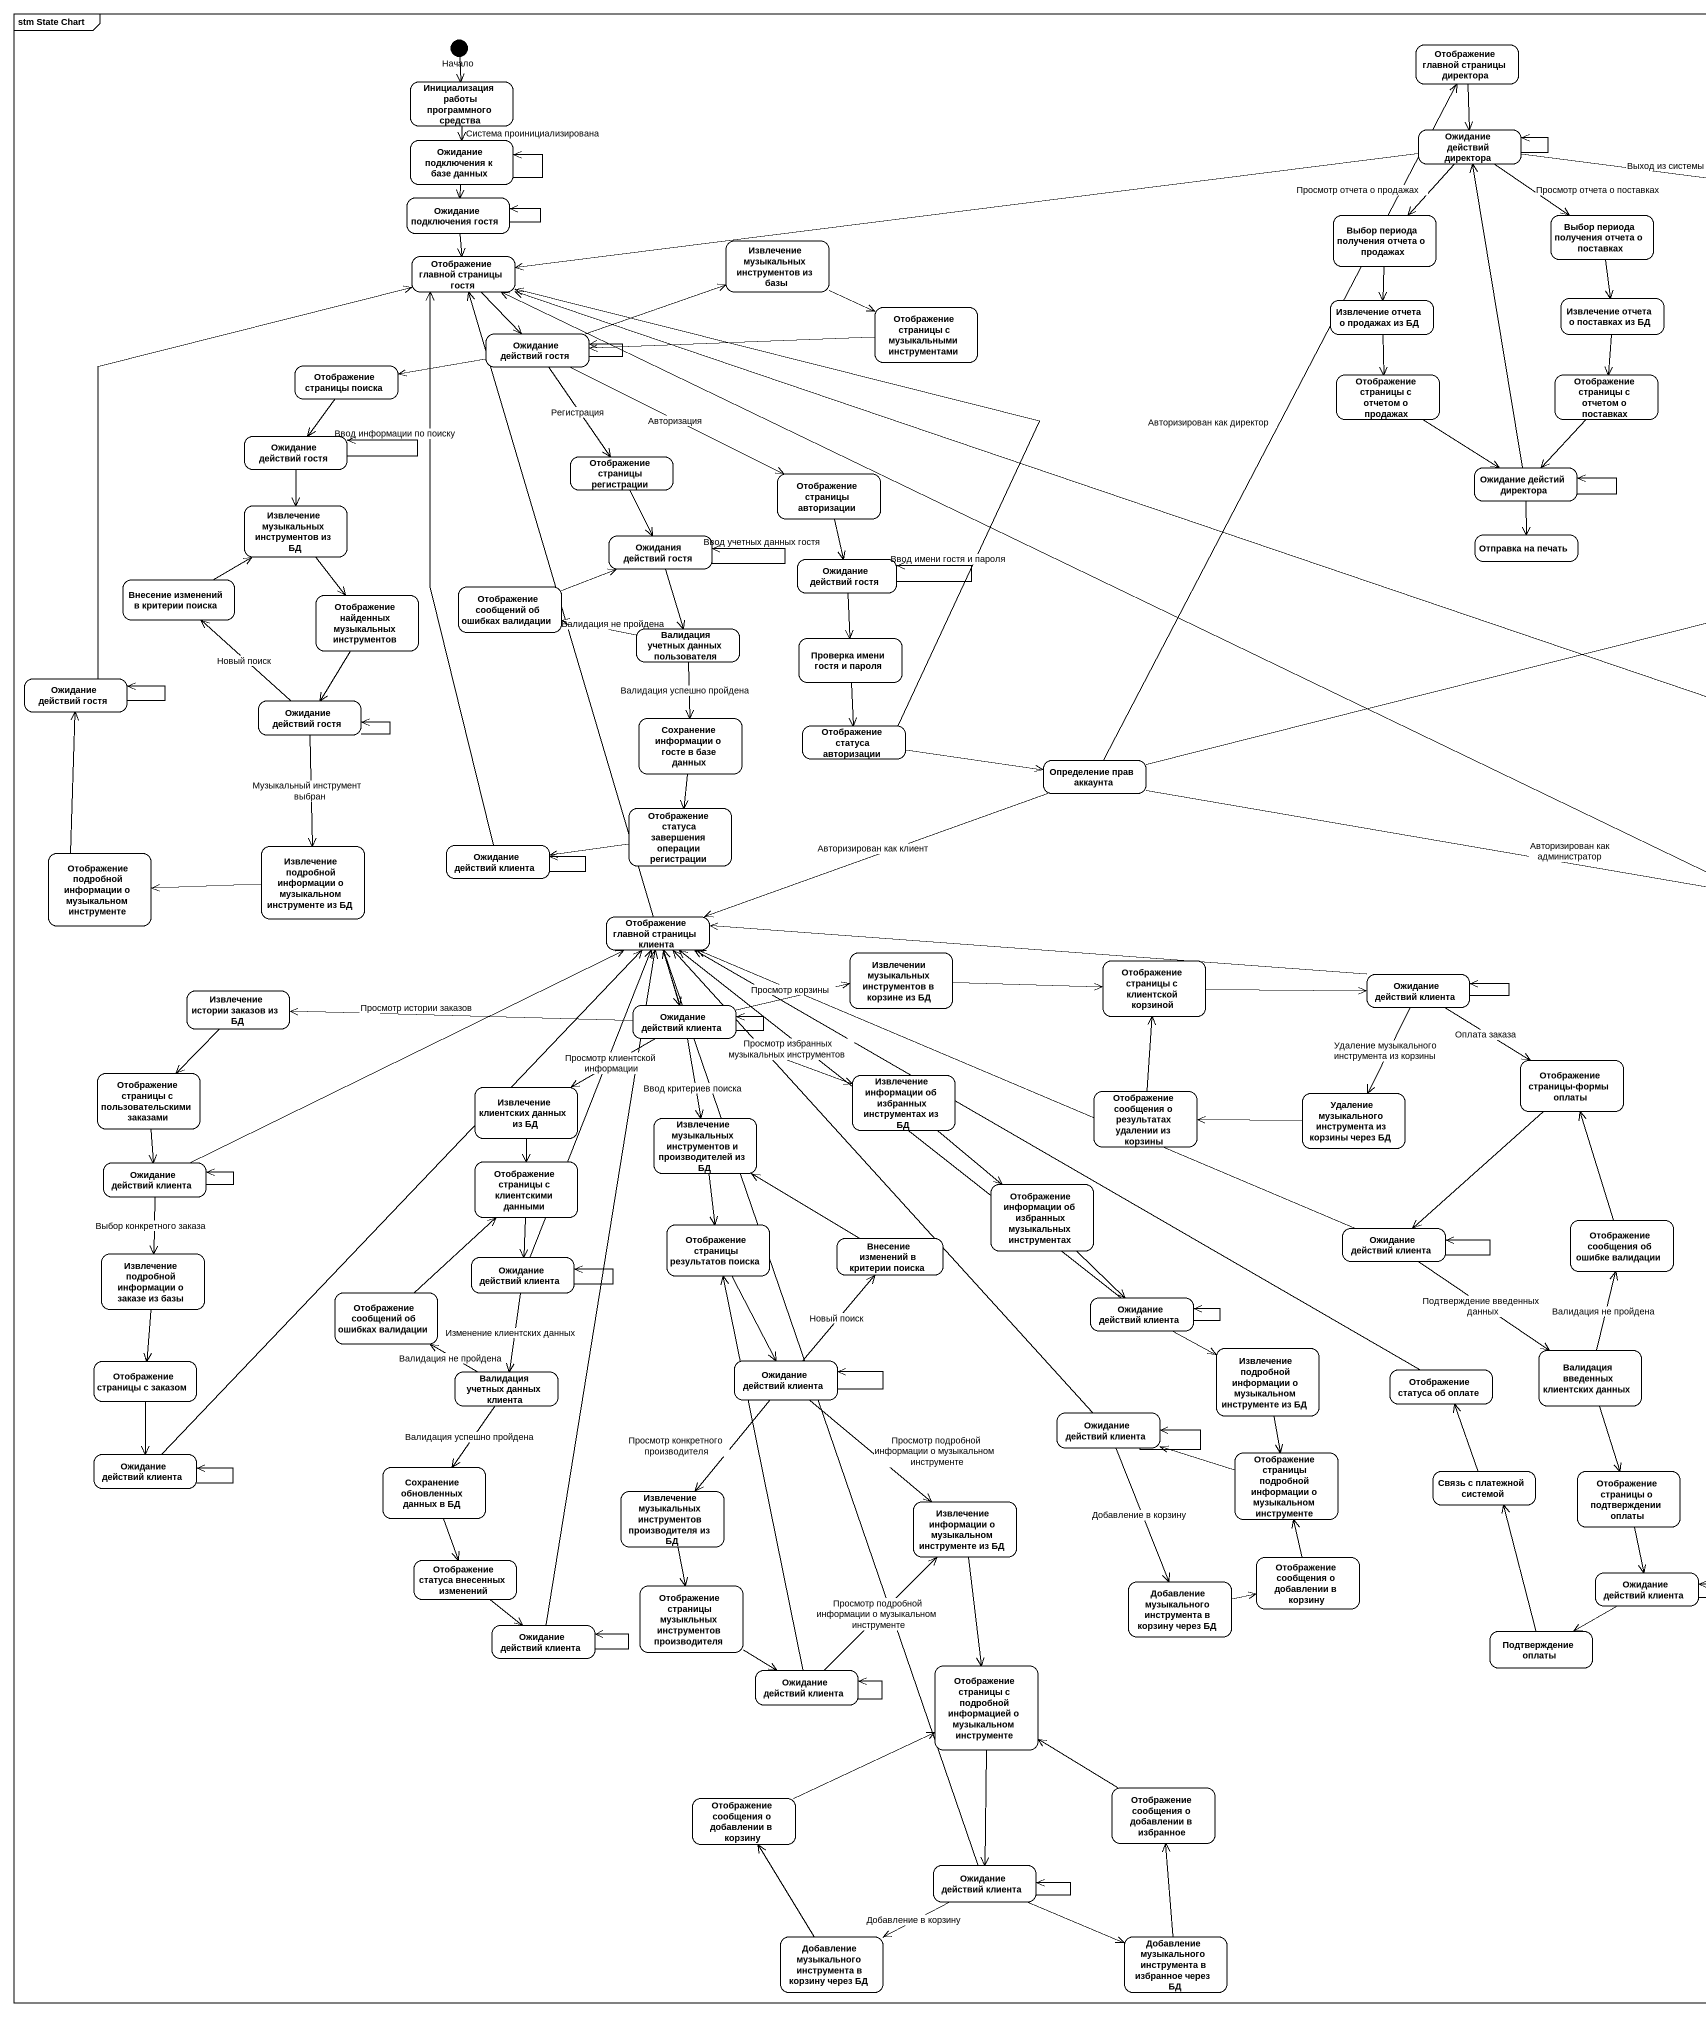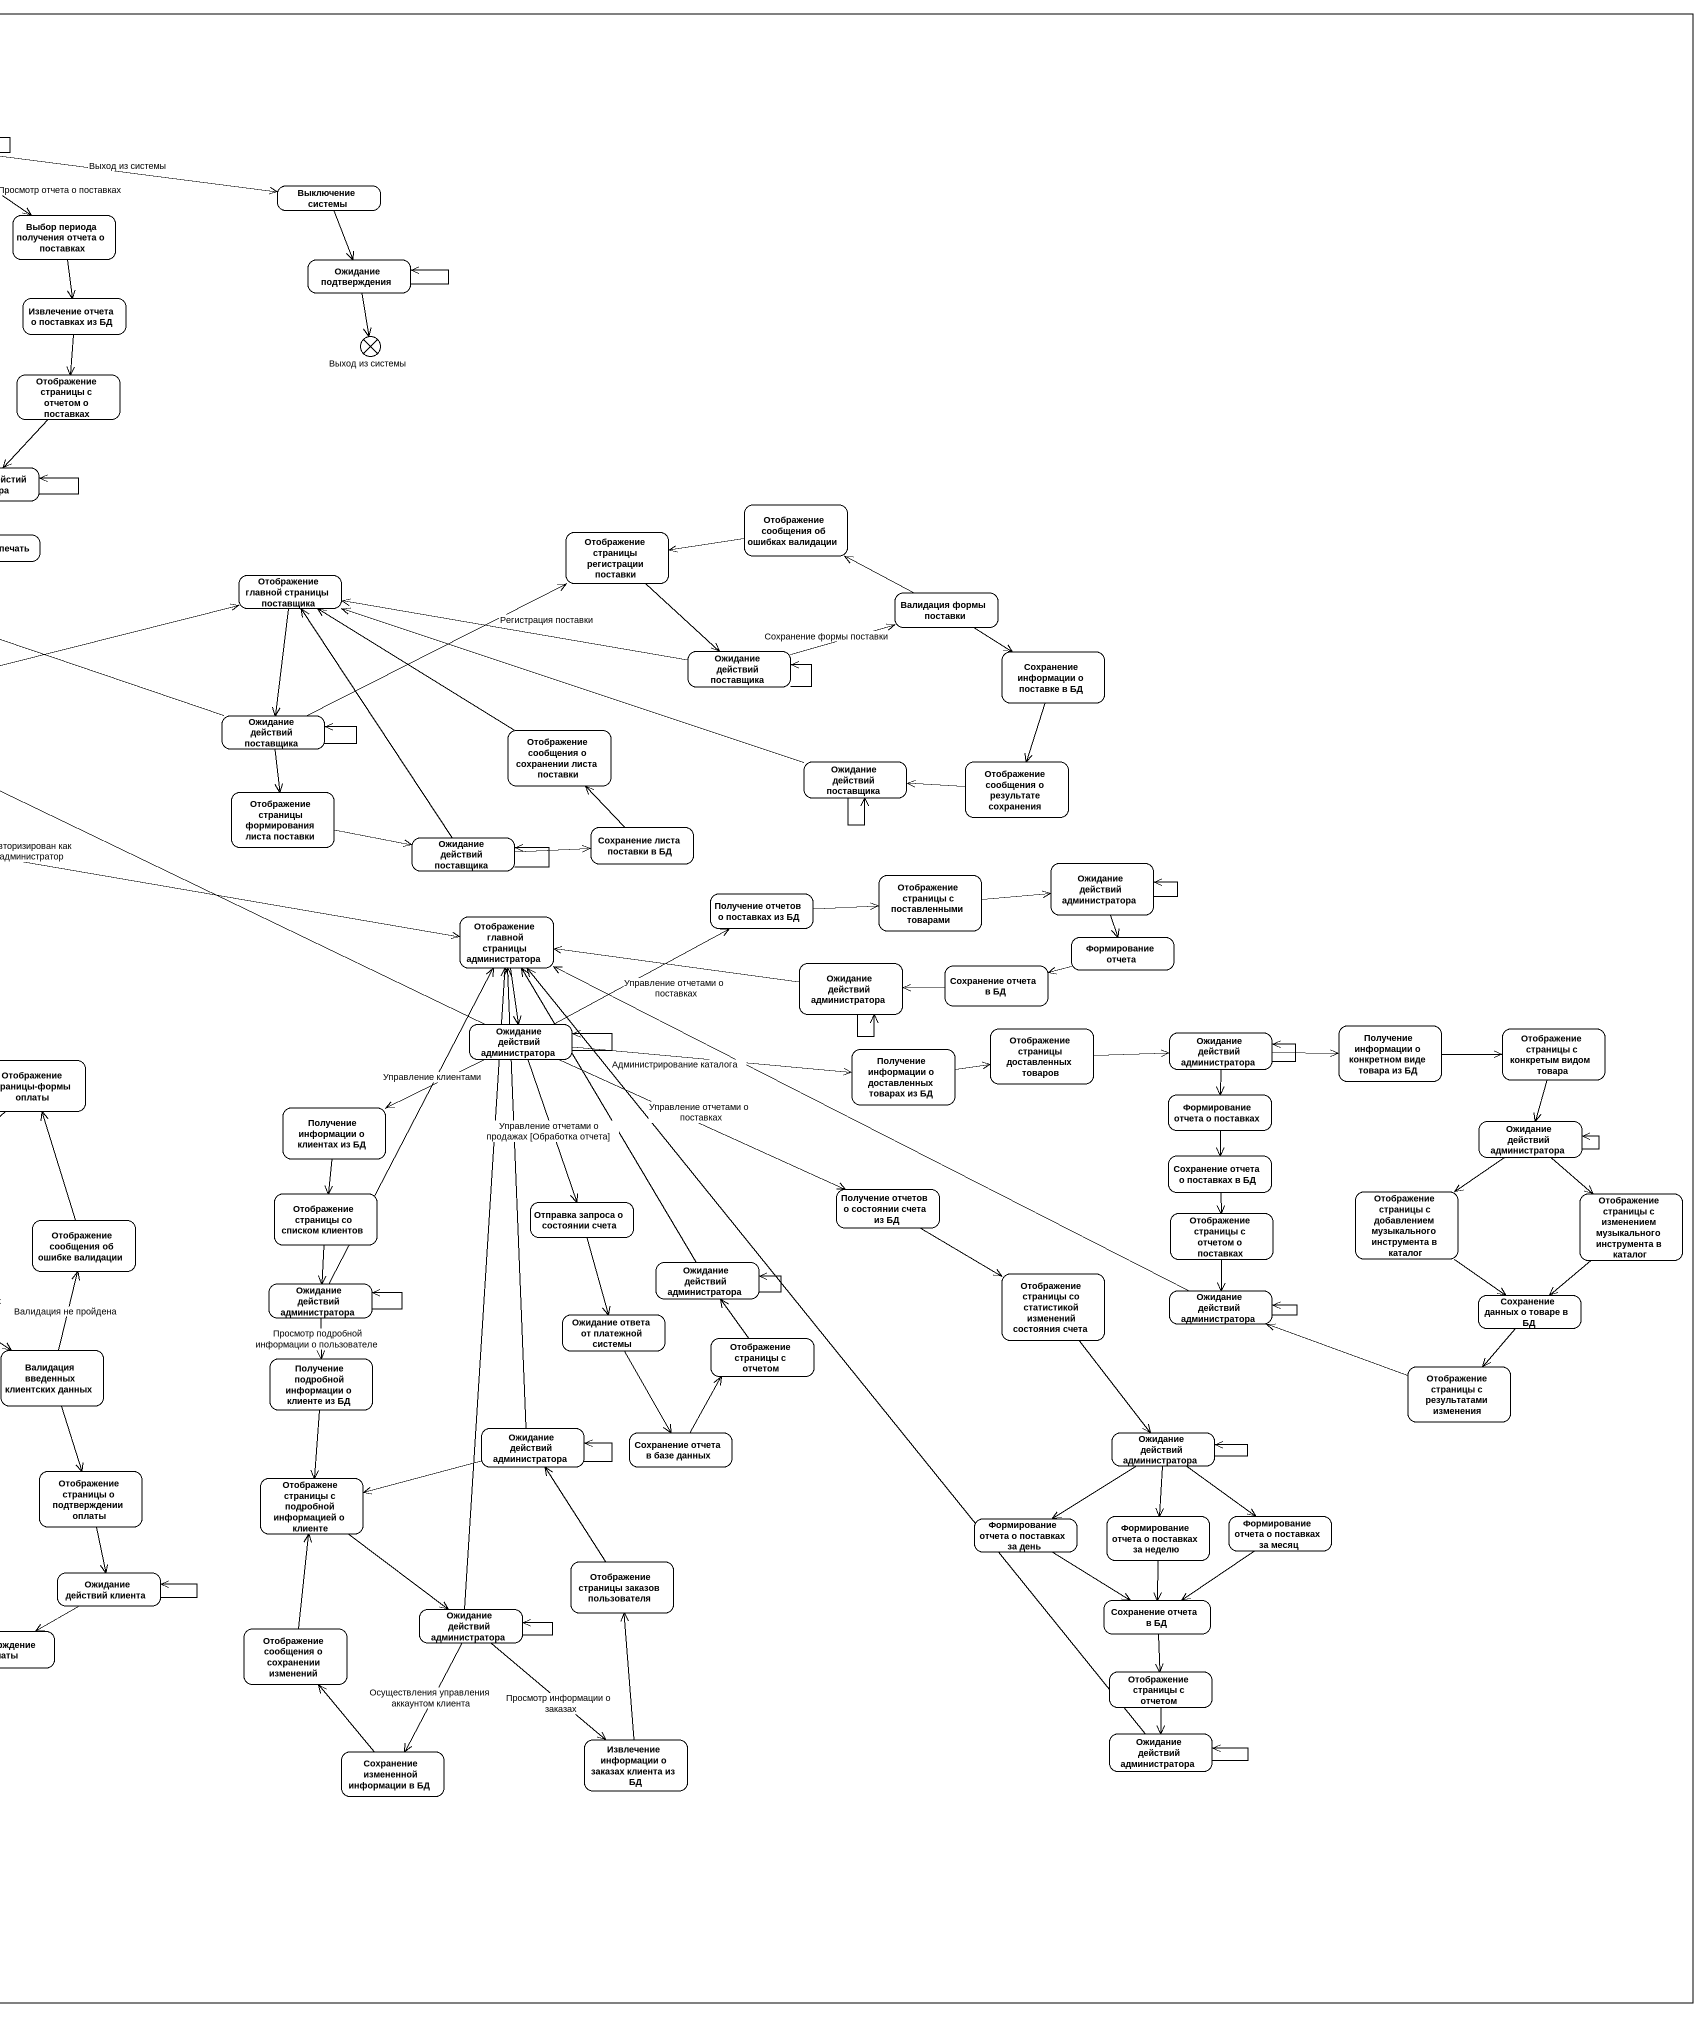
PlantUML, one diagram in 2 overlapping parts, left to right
@startuml
mainframe stm State Chart
hide empty description
state Начало <<start>>
state "Отображение главной страницы директора" as Отображение_главной
state "Инициализация работы программного средства" as Инициализация_работы
state "Ожидание подключения к базе данных" as Ожидание_подключения_к_базе
state "Ожидание действий директора" as Ожидание_действий_директора
state "Ожидание подключения гостя" as Ожидание_подключения_гостя
state "Выключение системы" as Выключение_системы
state "Извлечение музыкальных инструментов из базы" as Извлечение_музыкальных
state "Выбор периода получения отчета о продажах" as Выбор_периода_получения
state "Выбор периода получения отчета о поставках" as Выбор_периода_получения_2
state "Отображение главной страницы гостя" as Отображение_главной_2
state "Ожидание подтверждения" as Ожидание_подтверждения
state "Отображение страницы с музыкальными инструментами" as Отображение_страницы_с
state "Извлечение отчета о продажах из БД" as Извлечение_отчета_о
state "Извлечение отчета о поставках из БД" as Извлечение_отчета_о_2
state "Ожидание действий гостя" as Ожидание_действий_гостя
state "Выход из системы" as Выход_из_системы <<choice>>
state "Отображение страницы поиска" as Отображение_страницы_поиска
state "Отображение страницы с отчетом о продажах" as Отображение_страницы_с_2
state "Отображение страницы с отчетом о поставках" as Отображение_страницы_с_3
state "Ожидание действий гостя" as Ожидание_действий_гостя_2
state "Отображение страницы регистрации" as Отображение_страницы
state "Отображение страницы авторизации" as Отображение_страницы_2
state "Ожидание дейстий директора" as Ожидание_дейстий_директора
state "Извлечение музыкальных инструментов из БД" as Извлечение_музыкальных_2
state "Отображение сообщения об ошибках валидации" as Отображение_сообщения_об
state "Ожидания действий гостя" as Ожидания_действий_гостя
state "Отправка на печать" as Отправка_на_печать
state "Отображение страницы регистрации поставки" as Отображение_страницы_3
state "Внесение изменений в критерии поиска" as Внесение_изменений_в
state "Отображение сообщений об ошибках валидации" as Отображение_сообщений_об
state "Ожидание действий гостя" as Ожидание_действий_гостя_3
state "Отображение главной страницы поставщика" as Отображение_главной_3
state "Отображение найденных музыкальных инструментов" as Отображение_найденных
state "Валидация учетных данных пользователя" as Валидация_учетных_данных
state "Валидация формы поставки" as Валидация_формы_поставки
state "Проверка имени гостя и пароля" as Проверка_имени_гостя_и
state "Ожидание действий поставщика" as Ожидание_действий_поставщика
state "Сохранение информации о поставке в БД" as Сохранение_информации_о
state "Ожидание действий гостя" as Ожидание_действий_гостя_4
state "Ожидание действий гостя" as Ожидание_действий_гостя_5
state "Сохранение информации о госте в базе данных" as Сохранение_информации_о_2
state "Отображение статуса авторизации" as Отображение_статуса
state "Ожидание действий поставщика" as Ожидание_действий_поставщика_2
state "Отображение сообщения о сохранении листа поставки" as Отображение_сообщения_о
state "Определение прав аккаунта" as Определение_прав_аккаунта
state "Ожидание действий поставщика" as Ожидание_действий_поставщика_3
state "Отображение сообщения о результате сохранения" as Отображение_сообщения_о_2
state "Отображение статуса завершения операции регистрации" as Отображение_статуса_2
state "Отображение страницы формирования листа поставки" as Отображение_страницы_4
state "Отображение подробной информации о музыкальном инструменте" as Отображение_подробной
state "Извлечение подробной информации о музыкальном инструменте из БД" as Извлечение_подробной
state "Ожидание действий клиента" as Ожидание_действий_клиента
state "Ожидание действий поставщика" as Ожидание_действий_поставщика_4
state "Сохранение листа поставки в БД" as Сохранение_листа_поставки_в
state "Получение отчетов о поставках из БД" as Получение_отчетов_о
state "Отображение страницы с поставленными товарами" as Отображение_страницы_с_4
state "Ожидание действий администратора" as Ожидание_действий
state "Отображение главной страницы клиента" as Отображение_главной_4
state "Отображение главной страницы администратора" as Отображение_главной_5
state "Формирование отчета" as Формирование_отчета
state "Извлечении музыкальных инструментов в корзине из БД" as Извлечении_музыкальных
state "Отображение страницы с клиентской корзиной" as Отображение_страницы_с_5
state "Ожидание действий клиента" as Ожидание_действий_клиента_2
state "Ожидание действий администратора" as Ожидание_действий_2
state "Сохранение отчета в БД" as Сохранение_отчета_в_БД
state "Извлечение истории заказов из БД" as Извлечение_истории_заказов
state "Ожидание действий клиента" as Ожидание_действий_клиента_3
state "Ожидание действий администратора" as Ожидание_действий_3
state "Получение информации о доставленных товарах из БД" as Получение_информации_о
state "Отображение страницы доставленных товаров" as Отображение_страницы_5
state "Ожидание действий администратора" as Ожидание_действий_4
state "Получение информации о конкретном виде товара из БД" as Получение_информации_о_2
state "Отображение страницы с конкретым видом товара" as Отображение_страницы_с_6
state "Отображение страницы с пользовательскими заказами" as Отображение_страницы_с_7
state "Извлечение клиентских данных из БД" as Извлечение_клиентских
state "Извлечение информации об избранных инструментах из БД" as Извлечение_информации_об
state "Отображение сообщения о результатах удалении из корзины" as Отображение_сообщения_о_3
state "Удаление музыкального инструмента из корзины через БД" as Удаление_музыкального
state "Отображение страницы-формы оплаты" as Отображение_страницы_формы
state "Извлечение музыкальных инструментов и производителей из БД" as Извлечение_музыкальных_3
state "Получение информации о клиентах из БД" as Получение_информации_о_3
state "Формирование отчета о поставках" as Формирование_отчета_о
state "Ожидание действий администратора" as Ожидание_действий_5
state "Ожидание действий клиента" as Ожидание_действий_клиента_4
state "Отображение страницы с клиентскими данными" as Отображение_страницы_с_8
state "Сохранение отчета о поставках в БД" as Сохранение_отчета_о
state "Отображение информации об избранных музыкальных инструментах" as Отображение_информации_об
state "Отображение страницы со списком клиентов" as Отображение_страницы_со
state "Отправка запроса о состоянии счета" as Отправка_запроса_о
state "Получение отчетов о состоянии счета из БД" as Получение_отчетов_о_2
state "Отображение страницы с добавлением музыкального инструмента в каталог" as Отображение_страницы_с_9
state "Отображение страницы с изменением музыкального инструмента в каталог" as Отображение_страницы_с_10
state "Отображение страницы результатов поиска" as Отображение_страницы_6
state "Внесение изменений в критерии поиска" as Внесение_изменений_в_2
state "Ожидание действий клиента" as Ожидание_действий_клиента_5
state "Отображение сообщения об ошибке валидации" as Отображение_сообщения_об_2
state "Отображение страницы с отчетом о поставках" as Отображение_страницы_с_11
state "Извлечение подробной информации о заказе из базы" as Извлечение_подробной_2
state "Ожидание действий клиента" as Ожидание_действий_клиента_6
state "Ожидание действий администратора" as Ожидание_действий_6
state "Ожидание действий администратора" as Ожидание_действий_7
state "Отображение страницы со статистикой изменений состояния счета" as Отображение_страницы_со_2
state "Отображение сообщений об ошибках валидации" as Отображение_сообщений_об_2
state "Ожидание действий клиента" as Ожидание_действий_клиента_7
state "Ожидание ответа от платежной системы" as Ожидание_ответа_от
state "Ожидание действий администратора" as Ожидание_действий_8
state "Сохранение данных о товаре в БД" as Сохранение_данных_о_товаре
state "Отображение страницы с заказом" as Отображение_страницы_с_12
state "Ожидание действий клиента" as Ожидание_действий_клиента_8
state "Извлечение подробной информации о музыкальном инструменте из БД" as Извлечение_подробной_3
state "Валидация введенных клиентских данных" as Валидация_введенных
state "Получение подробной информации о клиенте из БД" as Получение_подробной
state "Отображение страницы с отчетом" as Отображение_страницы_с_13
state "Валидация учетных данных клиента" as Валидация_учетных_данных_2
state "Отображение статуса об оплате" as Отображение_статуса_об
state "Отображение страницы с результатами изменения" as Отображение_страницы_с_14
state "Ожидание действий клиента" as Ожидание_действий_клиента_9
state "Ожидание действий администратора" as Ожидание_действий_9
state "Сохранение отчета в базе данных" as Сохранение_отчета_в_базе
state "Ожидание действий администратора" as Ожидание_действий_10
state "Ожидание действий клиента" as Ожидание_действий_клиента_10
state "Сохранение обновленных данных в БД" as Сохранение_обновленных
state "Отображение страницы подробной информации о музыкальном инструменте" as Отображение_страницы_7
state "Связь с платежной системой" as Связь_с_платежной_системой
state "Отображение страницы о подтверждении оплаты" as Отображение_страницы_о
state "Отображене страницы с подробной информацией о клиенте" as Отображене_страницы_с
state "Извлечение музыкальных инструментов производителя из БД" as Извлечение_музыкальных_4
state "Извлечение информации о музыкальном инструменте из БД" as Извлечение_информации_о
state "Формирование отчета о поставках за день" as Формирование_отчета_о_2
state "Формирование отчета о поставках за неделю" as Формирование_отчета_о_3
state "Формирование отчета о поставках за месяц" as Формирование_отчета_о_4
state "Отображение сообщения о добавлении в корзину" as Отображение_сообщения_о_4
state "Отображение статуса внесенных изменений" as Отображение_статуса_3
state "Отображение страницы музыкльных инструментов производителя" as Отображение_страницы_8
state "Добавление музыкального инструмента в корзину через БД" as Добавление_музыкального
state "Ожидание действий клиента" as Ожидание_действий_клиента_11
state "Отображение страницы заказов пользователя" as Отображение_страницы_9
state "Ожидание действий клиента" as Ожидание_действий_клиента_12
state "Подтверждение оплаты" as Подтверждение_оплаты
state "Отображение сообщения о сохранении изменений" as Отображение_сообщения_о_5
state "Ожидание действий администратора" as Ожидание_действий_11
state "Сохранение отчета в БД" as Сохранение_отчета_в_БД_2
state "Ожидание действий клиента" as Ожидание_действий_клиента_13
state "Отображение страницы с подробной информацией о музыкальном инструменте" as Отображение_страницы_с_15
state "Отображение страницы с отчетом" as Отображение_страницы_с_16
state "Сохранение измененной информации в БД" as Сохранение_измененной
state "Извлечение информации о заказах клиента из БД" as Извлечение_информации_о_2
state "Ожидание действий администратора" as Ожидание_действий_12
state "Отображение сообщения о добавлении в избранное" as Отображение_сообщения_о_6
state "Отображение сообщения о добавлении в корзину" as Отображение_сообщения_о_7
state "Ожидание действий клиента" as Ожидание_действий_клиента_14
state "Добавление музыкального инструмента в корзину через БД" as Добавление_музыкального_2
state "Добавление музыкального инструмента в избранное через БД" as Добавление_музыкального_3
Начало --> Инициализация_работы
Отображение_главной --> Ожидание_действий_директора
Инициализация_работы --> Ожидание_подключения_к_базе : Система проинициализирована
Ожидание_подключения_к_базе --> Ожидание_подключения_к_базе
Ожидание_подключения_к_базе --> Ожидание_подключения_гостя
Ожидание_действий_директора --> Ожидание_действий_директора
Ожидание_действий_директора -right-> Выключение_системы : Выход из системы
Ожидание_действий_директора --> Выбор_периода_получения : Просмотр отчета о продажах
Ожидание_действий_директора --> Выбор_периода_получения_2 : Просмотр отчета о поставках
Ожидание_действий_директора -left-> Отображение_главной_2
Ожидание_подключения_гостя --> Ожидание_подключения_гостя
Ожидание_подключения_гостя --> Отображение_главной_2
Выключение_системы --> Ожидание_подтверждения
Извлечение_музыкальных -right-> Отображение_страницы_с
Выбор_периода_получения --> Извлечение_отчета_о
Выбор_периода_получения_2 --> Извлечение_отчета_о_2
Отображение_главной_2 --> Ожидание_действий_гостя
Ожидание_подтверждения --> Ожидание_подтверждения
Ожидание_подтверждения --> Выход_из_системы
Отображение_страницы_с -left-> Ожидание_действий_гостя
Извлечение_отчета_о --> Отображение_страницы_с_2
Извлечение_отчета_о_2 --> Отображение_страницы_с_3
Ожидание_действий_гостя -right-> Извлечение_музыкальных
Ожидание_действий_гостя --> Ожидание_действий_гостя
Ожидание_действий_гостя -left-> Отображение_страницы_поиска
Ожидание_действий_гостя --> Отображение_страницы : Регистрация
Ожидание_действий_гостя -right-> Отображение_страницы_2 : Авторизация
Отображение_страницы_поиска --> Ожидание_действий_гостя_2
Отображение_страницы_с_2 --> Ожидание_дейстий_директора
Отображение_страницы_с_3 --> Ожидание_дейстий_директора
Ожидание_действий_гостя_2 --> Ожидание_действий_гостя_2 : Ввод информации по поиску
Ожидание_действий_гостя_2 --> Извлечение_музыкальных_2
Отображение_страницы --> Ожидания_действий_гостя
Отображение_страницы_2 --> Ожидание_действий_гостя_3
Ожидание_дейстий_директора -up-> Ожидание_действий_директора
Ожидание_дейстий_директора --> Ожидание_дейстий_директора
Ожидание_дейстий_директора --> Отправка_на_печать
Извлечение_музыкальных_2 --> Отображение_найденных
Отображение_сообщения_об -left-> Отображение_страницы_3
Ожидания_действий_гостя --> Ожидания_действий_гостя : Ввод учетных данных гостя
Ожидания_действий_гостя --> Валидация_учетных_данных
Отображение_страницы_3 --> Ожидание_действий_поставщика
Внесение_изменений_в -right-> Извлечение_музыкальных_2
Отображение_сообщений_об -right-> Ожидания_действий_гостя
Ожидание_действий_гостя_3 --> Ожидание_действий_гостя_3 : Ввод имени гостя и пароля
Ожидание_действий_гостя_3 --> Проверка_имени_гостя_и
Отображение_главной_3 --> Ожидание_действий_поставщика_2
Отображение_найденных --> Ожидание_действий_гостя_5
Валидация_учетных_данных -left-> Отображение_сообщений_об : Валидация не пройдена
Валидация_учетных_данных --> Сохранение_информации_о_2 : Валидация успешно пройдена
Валидация_формы_поставки -left-> Отображение_сообщения_об
Валидация_формы_поставки --> Сохранение_информации_о
Проверка_имени_гостя_и --> Отображение_статуса
Ожидание_действий_поставщика -left-> Отображение_главной_3
Ожидание_действий_поставщика -right-> Валидация_формы_поставки : Сохранение формы поставки
Ожидание_действий_поставщика --> Ожидание_действий_поставщика
Сохранение_информации_о --> Отображение_сообщения_о_2
Ожидание_действий_гостя_4 -up-> Отображение_главной_2
Ожидание_действий_гостя_4 --> Ожидание_действий_гостя_4
Ожидание_действий_гостя_5 -up-> Внесение_изменений_в : Новый поиск
Ожидание_действий_гостя_5 --> Ожидание_действий_гостя_5
Ожидание_действий_гостя_5 --> Извлечение_подробной : Музыкальный инструмент выбран
Сохранение_информации_о_2 --> Отображение_статуса_2
Отображение_статуса -up-> Отображение_главной_2
Отображение_статуса -right-> Определение_прав_аккаунта
Ожидание_действий_поставщика_2 -left-> Отображение_главной_2
Ожидание_действий_поставщика_2 -right-> Отображение_страницы_3 : Регистрация поставки
Ожидание_действий_поставщика_2 --> Ожидание_действий_поставщика_2
Ожидание_действий_поставщика_2 --> Отображение_страницы_4
Отображение_сообщения_о -up-> Отображение_главной_3
Определение_прав_аккаунта -up-> Отображение_главной : Авторизирован как директор
Определение_прав_аккаунта -right-> Отображение_главной_3
Определение_прав_аккаунта -left-> Отображение_главной_4 : Авторизирован как клиент
Определение_прав_аккаунта -right-> Отображение_главной_5 : Авторизирован как администратор
Ожидание_действий_поставщика_3 -left-> Отображение_главной_3
Ожидание_действий_поставщика_3 --> Ожидание_действий_поставщика_3
Отображение_сообщения_о_2 -left-> Ожидание_действий_поставщика_3
Отображение_статуса_2 -left-> Ожидание_действий_клиента
Отображение_страницы_4 -right-> Ожидание_действий_поставщика_4
Отображение_подробной -up-> Ожидание_действий_гостя_4
Извлечение_подробной -left-> Отображение_подробной
Ожидание_действий_клиента -up-> Отображение_главной_2
Ожидание_действий_клиента --> Ожидание_действий_клиента
Ожидание_действий_поставщика_4 -up-> Отображение_главной_3
Ожидание_действий_поставщика_4 --> Ожидание_действий_поставщика_4
Ожидание_действий_поставщика_4 -right-> Сохранение_листа_поставки_в
Сохранение_листа_поставки_в -up-> Отображение_сообщения_о
Получение_отчетов_о -right-> Отображение_страницы_с_4
Отображение_страницы_с_4 -right-> Ожидание_действий
Ожидание_действий --> Ожидание_действий
Ожидание_действий --> Формирование_отчета
Отображение_главной_4 --> Ожидание_действий_клиента_3
Отображение_главной_5 --> Ожидание_действий_3
Формирование_отчета -left-> Сохранение_отчета_в_БД
Извлечении_музыкальных -right-> Отображение_страницы_с_5
Отображение_страницы_с_5 -right-> Ожидание_действий_клиента_2
Ожидание_действий_клиента_2 -left-> Отображение_главной_4
Ожидание_действий_клиента_2 --> Ожидание_действий_клиента_2
Ожидание_действий_клиента_2 --> Удаление_музыкального : Удаление музыкального инструмента из корзины
Ожидание_действий_клиента_2 --> Отображение_страницы_формы : Оплата заказа
Ожидание_действий_2 -left-> Отображение_главной_5
Ожидание_действий_2 --> Ожидание_действий_2
Сохранение_отчета_в_БД -left-> Ожидание_действий_2
Извлечение_истории_заказов --> Отображение_страницы_с_7
Ожидание_действий_клиента_3 -up-> Отображение_главной_2
Ожидание_действий_клиента_3 -right-> Извлечении_музыкальных : Просмотр корзины
Ожидание_действий_клиента_3 -left-> Извлечение_истории_заказов : Просмотр истории заказов
Ожидание_действий_клиента_3 --> Ожидание_действий_клиента_3
Ожидание_действий_клиента_3 -left-> Извлечение_клиентских : Просмотр клиентской информации
Ожидание_действий_клиента_3 -right-> Извлечение_информации_об : Просмотр избранных музыкальных инструментов
Ожидание_действий_клиента_3 --> Извлечение_музыкальных_3 : Ввод критериев поиска
Ожидание_действий_3 -left-> Отображение_главной_2
Ожидание_действий_3 -right-> Получение_отчетов_о : Управление отчетами о поставках
Ожидание_действий_3 --> Ожидание_действий_3
Ожидание_действий_3 -right-> Получение_информации_о : Администрирование каталога
Ожидание_действий_3 -left-> Получение_информации_о_3 : Управление клиентами
Ожидание_действий_3 --> Отправка_запроса_о : Управление отчетами о продажах [Обработка отчета]
Ожидание_действий_3 -right-> Получение_отчетов_о_2 : Управление отчетами о поставках
Получение_информации_о -right-> Отображение_страницы_5
Отображение_страницы_5 -right-> Ожидание_действий_4
Ожидание_действий_4 --> Ожидание_действий_4
Ожидание_действий_4 -right-> Получение_информации_о_2
Ожидание_действий_4 --> Формирование_отчета_о
Получение_информации_о_2 -right-> Отображение_страницы_с_6
Отображение_страницы_с_6 --> Ожидание_действий_5
Отображение_страницы_с_7 --> Ожидание_действий_клиента_4
Извлечение_клиентских --> Отображение_страницы_с_8
Извлечение_информации_об --> Отображение_информации_об
Отображение_сообщения_о_3 -up-> Отображение_страницы_с_5
Удаление_музыкального -left-> Отображение_сообщения_о_3
Отображение_страницы_формы --> Ожидание_действий_клиента_5
Извлечение_музыкальных_3 --> Отображение_страницы_6
Получение_информации_о_3 --> Отображение_страницы_со
Формирование_отчета_о --> Сохранение_отчета_о
Ожидание_действий_5 --> Ожидание_действий_5
Ожидание_действий_5 --> Отображение_страницы_с_9
Ожидание_действий_5 --> Отображение_страницы_с_10
Ожидание_действий_клиента_4 -right-> Отображение_главной_4
Ожидание_действий_клиента_4 --> Ожидание_действий_клиента_4
Ожидание_действий_клиента_4 --> Извлечение_подробной_2 : Выбор конкретного заказа
Отображение_страницы_с_8 --> Ожидание_действий_клиента_6
Сохранение_отчета_о --> Отображение_страницы_с_11
Отображение_информации_об --> Ожидание_действий_клиента_7
Отображение_страницы_со --> Ожидание_действий_6
Отправка_запроса_о --> Ожидание_ответа_от
Получение_отчетов_о_2 -right-> Отображение_страницы_со_2
Отображение_страницы_с_9 --> Сохранение_данных_о_товаре
Отображение_страницы_с_10 --> Сохранение_данных_о_товаре
Отображение_страницы_6 --> Ожидание_действий_клиента_8
Внесение_изменений_в_2 -up-> Извлечение_музыкальных_3
Ожидание_действий_клиента_5 -left-> Отображение_главной_4
Ожидание_действий_клиента_5 --> Ожидание_действий_клиента_5
Ожидание_действий_клиента_5 --> Валидация_введенных : Подтверждение введенных данных
Отображение_сообщения_об_2 -up-> Отображение_страницы_формы
Отображение_страницы_с_11 --> Ожидание_действий_8
Извлечение_подробной_2 --> Отображение_страницы_с_12
Ожидание_действий_клиента_6 -up-> Отображение_главной_4
Ожидание_действий_клиента_6 --> Ожидание_действий_клиента_6
Ожидание_действий_клиента_6 --> Валидация_учетных_данных_2 : Изменение клиентских данных
Ожидание_действий_6 -up-> Отображение_главной_5
Ожидание_действий_6 --> Ожидание_действий_6
Ожидание_действий_6 --> Получение_подробной : Просмотр подробной информации о пользователе
Ожидание_действий_7 -up-> Отображение_главной_5
Ожидание_действий_7 --> Ожидание_действий_7
Отображение_страницы_со_2 --> Ожидание_действий_10
Отображение_сообщений_об_2 -up-> Отображение_страницы_с_8
Ожидание_действий_клиента_7 -up-> Отображение_главной_4
Ожидание_действий_клиента_7 --> Ожидание_действий_клиента_7
Ожидание_действий_клиента_7 -right-> Извлечение_подробной_3
Ожидание_ответа_от --> Сохранение_отчета_в_базе
Ожидание_действий_8 -left-> Отображение_главной_5
Ожидание_действий_8 --> Ожидание_действий_8
Сохранение_данных_о_товаре --> Отображение_страницы_с_14
Отображение_страницы_с_12 --> Ожидание_действий_клиента_10
Ожидание_действий_клиента_8 -up-> Внесение_изменений_в_2 : Новый поиск
Ожидание_действий_клиента_8 --> Ожидание_действий_клиента_8
Ожидание_действий_клиента_8 --> Извлечение_музыкальных_4 : Просмотр конкретного производителя
Ожидание_действий_клиента_8 --> Извлечение_информации_о : Просмотр подробной информации о музыкальном инструменте
Извлечение_подробной_3 --> Отображение_страницы_7
Валидация_введенных -up-> Отображение_сообщения_об_2 : Валидация не пройдена
Валидация_введенных --> Отображение_страницы_о
Получение_подробной --> Отображене_страницы_с
Отображение_страницы_с_13 -up-> Ожидание_действий_7
Валидация_учетных_данных_2 -left-> Отображение_сообщений_об_2 : Валидация не пройдена
Валидация_учетных_данных_2 --> Сохранение_обновленных : Валидация успешно пройдена
Отображение_статуса_об -left-> Отображение_главной_4
Отображение_страницы_с_14 -left-> Ожидание_действий_8
Ожидание_действий_клиента_9 -up-> Отображение_главной_4
Ожидание_действий_клиента_9 --> Ожидание_действий_клиента_9
Ожидание_действий_клиента_9 --> Добавление_музыкального : Добавление в корзину
Ожидание_действий_9 -up-> Отображение_главной_5
Ожидание_действий_9 --> Ожидание_действий_9
Ожидание_действий_9 -left-> Отображене_страницы_с
Сохранение_отчета_в_базе -up-> Отображение_страницы_с_13
Ожидание_действий_10 --> Ожидание_действий_10
Ожидание_действий_10 --> Формирование_отчета_о_2
Ожидание_действий_10 --> Формирование_отчета_о_3
Ожидание_действий_10 --> Формирование_отчета_о_4
Ожидание_действий_клиента_10 -up-> Отображение_главной_4
Ожидание_действий_клиента_10 --> Ожидание_действий_клиента_10
Сохранение_обновленных --> Отображение_статуса_3
Отображение_страницы_7 -left-> Ожидание_действий_клиента_9
Связь_с_платежной_системой -up-> Отображение_статуса_об
Отображение_страницы_о --> Ожидание_действий_клиента_11
Отображене_страницы_с --> Ожидание_действий_11
Извлечение_музыкальных_4 --> Отображение_страницы_8
Извлечение_информации_о --> Отображение_страницы_с_15
Формирование_отчета_о_2 --> Сохранение_отчета_в_БД_2
Формирование_отчета_о_3 --> Сохранение_отчета_в_БД_2
Формирование_отчета_о_4 --> Сохранение_отчета_в_БД_2
Отображение_сообщения_о_4 -up-> Отображение_страницы_7
Отображение_статуса_3 --> Ожидание_действий_клиента_12
Отображение_страницы_8 -right-> Ожидание_действий_клиента_13
Добавление_музыкального -right-> Отображение_сообщения_о_4
Ожидание_действий_клиента_11 --> Ожидание_действий_клиента_11
Ожидание_действий_клиента_11 -left-> Подтверждение_оплаты
Отображение_страницы_9 -up-> Ожидание_действий_9
Ожидание_действий_клиента_12 -up-> Отображение_главной_4
Ожидание_действий_клиента_12 --> Ожидание_действий_клиента_12
Подтверждение_оплаты -up-> Связь_с_платежной_системой
Отображение_сообщения_о_5 -up-> Отображене_страницы_с
Ожидание_действий_11 -up-> Отображение_главной_5
Ожидание_действий_11 --> Ожидание_действий_11
Ожидание_действий_11 --> Сохранение_измененной : Осуществления управления аккаунтом клиента
Ожидание_действий_11 --> Извлечение_информации_о_2 : Просмотр информации о заказах
Сохранение_отчета_в_БД_2 --> Отображение_страницы_с_16
Ожидание_действий_клиента_13 -up-> Отображение_страницы_6
Ожидание_действий_клиента_13 -up-> Извлечение_информации_о : Просмотр подробной информации о музыкальном инструменте
Ожидание_действий_клиента_13 --> Ожидание_действий_клиента_13
Отображение_страницы_с_15 --> Ожидание_действий_клиента_14
Отображение_страницы_с_16 --> Ожидание_действий_12
Сохранение_измененной -up-> Отображение_сообщения_о_5
Извлечение_информации_о_2 -up-> Отображение_страницы_9
Ожидание_действий_12 -up-> Отображение_главной_5
Ожидание_действий_12 --> Ожидание_действий_12
Отображение_сообщения_о_6 -up-> Отображение_страницы_с_15
Отображение_сообщения_о_7 -right-> Отображение_страницы_с_15
Ожидание_действий_клиента_14 -up-> Отображение_главной_4
Ожидание_действий_клиента_14 --> Ожидание_действий_клиента_14
Ожидание_действий_клиента_14 -left-> Добавление_музыкального_2 : Добавление в корзину
Ожидание_действий_клиента_14 -right-> Добавление_музыкального_3
Добавление_музыкального_2 -up-> Отображение_сообщения_о_7
Добавление_музыкального_3 -up-> Отображение_сообщения_о_6
@enduml
